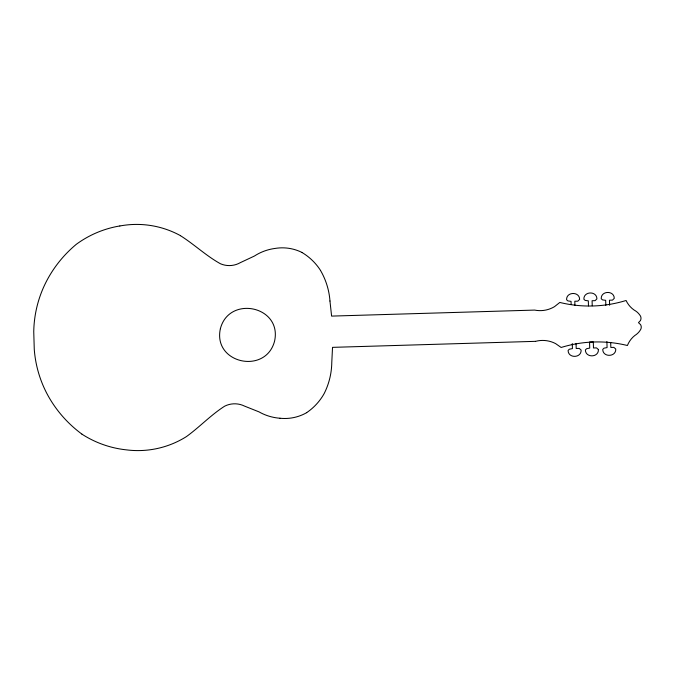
<?xml version="1.0" encoding="UTF-8"?>
<svg xmlns="http://www.w3.org/2000/svg" width="675" height="675" viewBox="0 0 675 675"><rect width="100%" height="100%" fill="white"/><g stroke="black" fill="none" stroke-linecap="round" stroke-linejoin="round"><path stroke-width="1.01" d="M535.545 341.339L332.53 347.355L331.779 362.509A71.12 71.12 0 0 1 324.194 393.517A56.194 56.194 0 0 1 306.678 412.636M180.478 235.693C194.223 244.384 206.196 255.859 220.472 263.773A22.267 22.267 0 0 0 240.351 262.634L254.399 256.044A49.908 49.908 0 0 1 274.953 248.451A44.204 44.204 0 0 1 301.953 252.433M81.953 434.143C67.162 423.284 54.894 409.05 46.474 392.74A113.889 113.889 0 0 1 34.265 349.346L33.75 331.762A113.889 113.889 0 0 1 43.377 287.727C50.794 270.937 62.21 256.011 76.326 244.291A101.874 101.874 0 0 1 119.846 225.956M329.957 301.016L331.602 316.102L534.625 310.087A27.852 27.852 0 0 0 554.487 306.669L559.811 302.451A124.183 124.183 0 0 0 626.079 300.485A24.013 24.013 0 0 0 634.103 310.044A16.386 16.386 0 0 1 640.448 315.993A5.02 5.02 0 0 1 640.432 320.574L638.474 322.65L640.55 324.608A5.02 5.02 0 0 1 640.828 329.181A16.386 16.386 0 0 1 634.837 335.483A24.013 24.013 0 0 0 627.404 345.507A124.183 124.183 0 0 0 561.144 347.473L555.576 343.592A27.852 27.852 0 0 0 535.553 341.356M609.592 305.252L609.441 300.223L612.461 300.13L614.267 298.358C614.216 290.225 600.792 290.621 601.231 298.747L602.547 299.902L605.678 300.333L605.821 305.362M610.689 342.427L610.841 347.465L613.862 347.372L615.76 349.034C616.199 357.159 602.775 357.556 602.733 349.422L603.973 348.19L607.078 347.574L606.892 341.533M592.237 305.767L592.085 300.738L595.114 300.645L596.911 298.873C596.869 290.739 583.445 291.136 583.883 299.261L585.191 300.409L588.322 300.848L588.473 305.876M574.923 305.269L574.805 301.244L577.825 301.16L579.631 299.388C579.58 291.254 566.156 291.651 566.595 299.767L567.911 300.923L571.042 301.362L571.126 304.374M576.053 343.457L576.205 348.486L579.226 348.401L581.124 350.063C581.563 358.189 568.139 358.585 568.097 350.452L569.337 349.22L572.434 348.604L572.29 343.567M301.936 252.458A56.194 56.194 0 0 1 320.574 270.498M320.549 270.515A71.12 71.12 0 0 1 329.965 301.016M119.855 225.982A91.066 91.066 0 0 1 180.495 235.668M81.937 434.168A101.874 101.874 0 0 0 126.478 449.871A91.066 91.066 0 0 0 186.443 436.59C199.614 427.047 210.921 414.931 224.691 406.164A22.267 22.267 0 0 1 244.603 406.131L259.014 411.877A49.908 49.908 0 0 0 279.982 418.238M306.695 412.661A44.204 44.204 0 0 1 279.982 418.238M220.371 328.725C212.676 363.572 265.823 374.962 274.582 341.086C282.277 306.231 229.12 294.848 220.371 328.725M598.413 349.549C598.852 357.674 585.428 358.071 585.385 349.937L586.626 348.705L589.722 348.089L589.545 342.048L593.308 341.938L593.485 347.979L596.506 347.887L598.413 349.549"/></g></svg>
